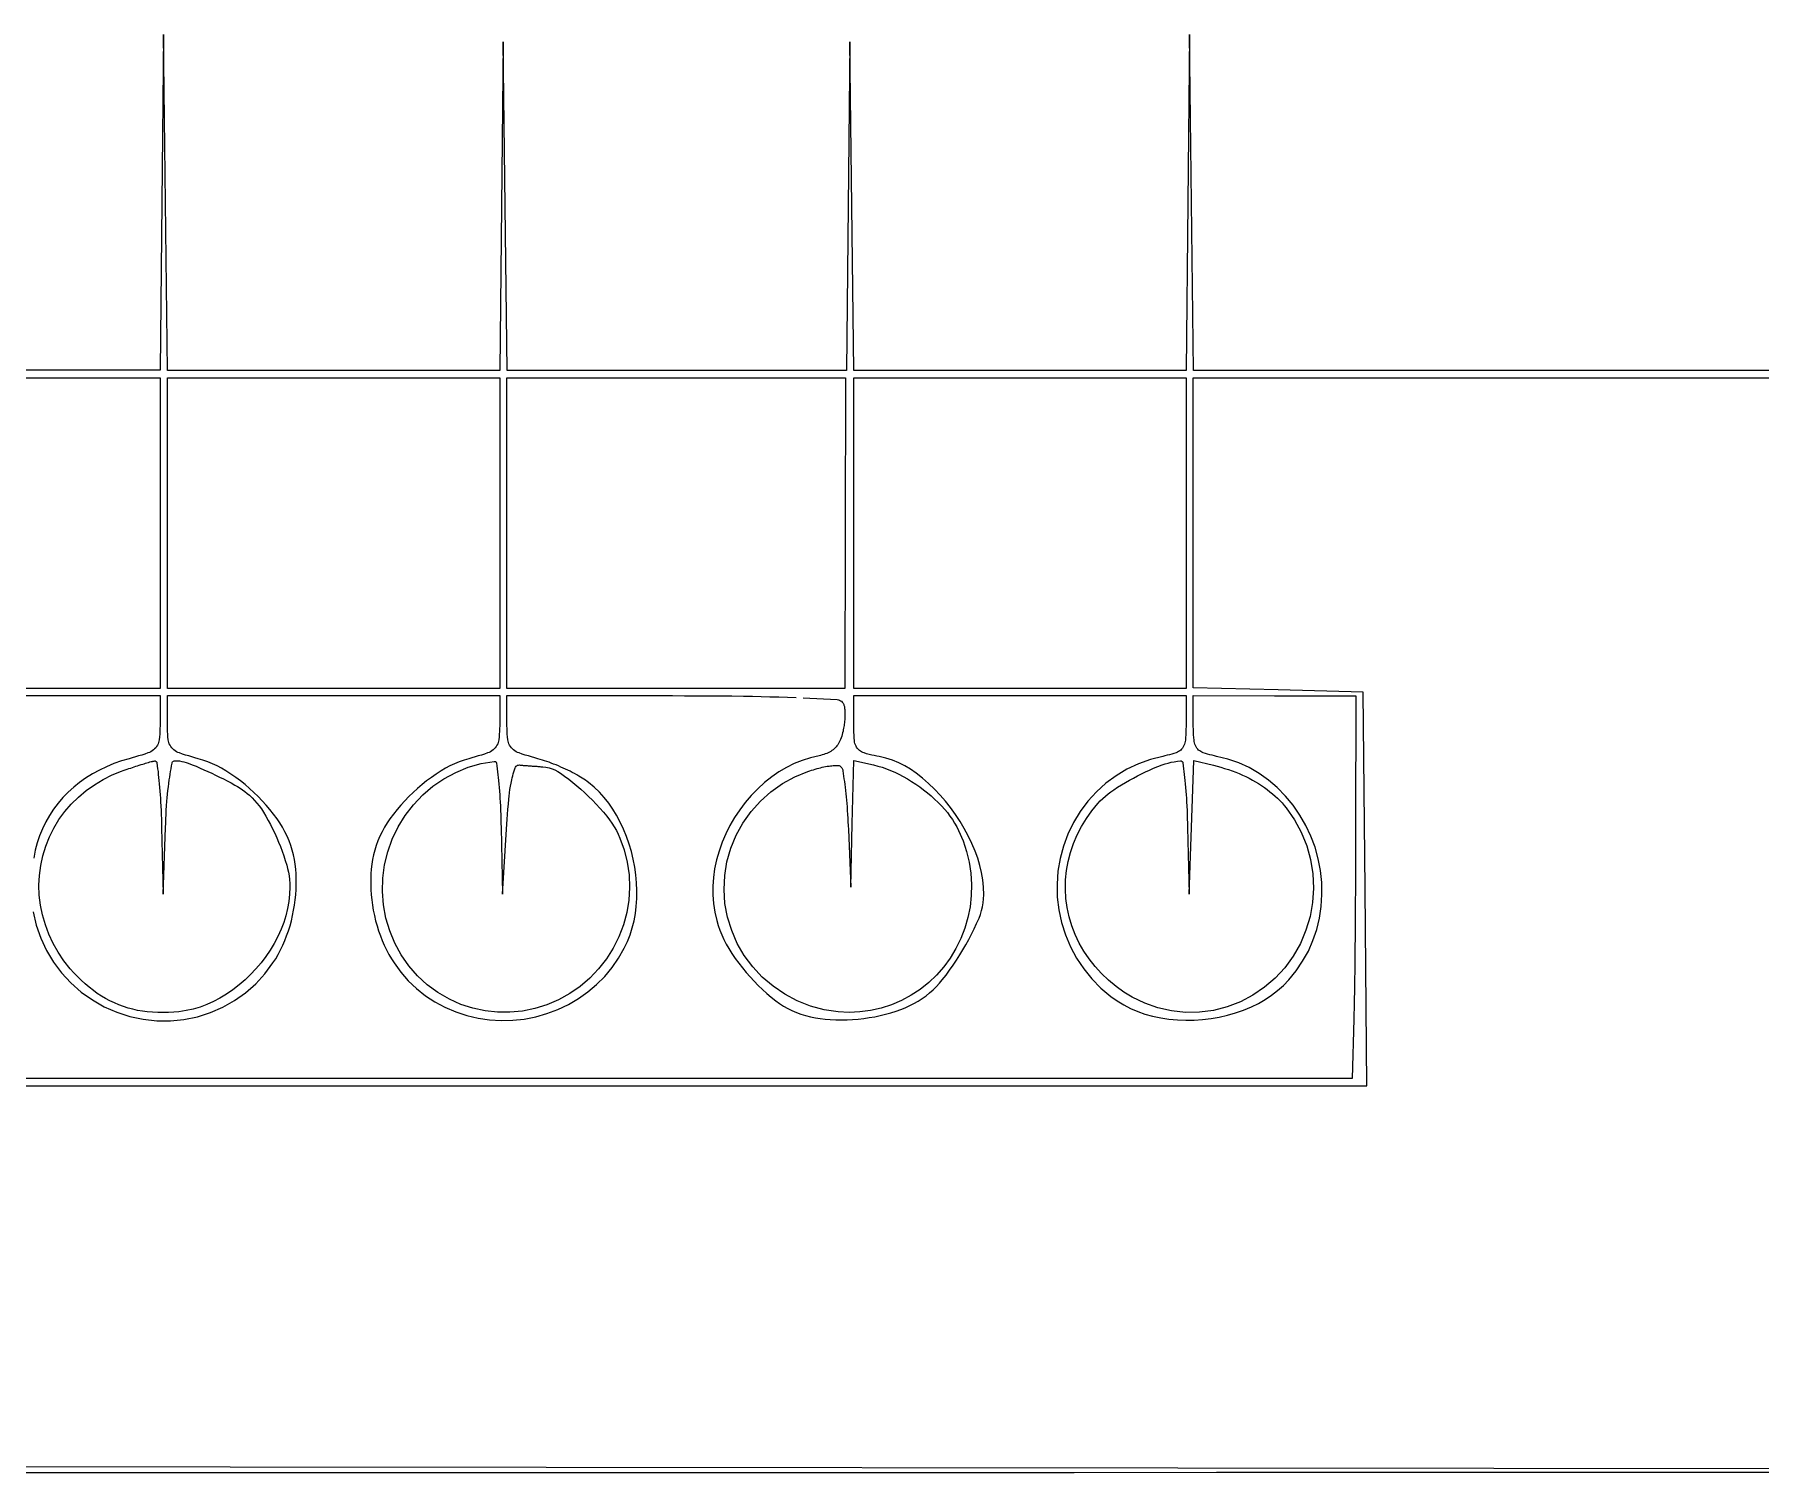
# Model space of a CAD drawing. Header units: millimetres. Extents: x -134 to 134, y -49 to 49.
# Drawn here: x -51.08 to -26.52, y 28.37 to 48.83 of the extents above; entities that cross this region are included whole.
import ezdxf

# ---------------------------------------------------------------- set-up
doc = ezdxf.new("R2010")
doc.units = ezdxf.units.MM
doc.header["$LTSCALE"] = 10
doc.header["$MEASUREMENT"] = 0

# ---------------------------------------------------------------- blocks, each defined once
blk = doc.blocks.new('DT0B-ULTRA_v_1')
at = {"color": 7, "linetype": 'Continuous', "lineweight": -3}
for points in [[(-49.269, 46.441, 0), (-49.292, 44.052, 0), (-54.122, 44.052, 0), (-58.952, 44.052, 0), (-58.981, 46.389, 0), (-59.011, 48.727, 0), (-59.035, 46.388, 0), (-59.058, 44.049, 0), (-61.421, 44.049, 0), (-63.783, 44.049, 0), (-63.813, 46.388, 0), (-63.842, 48.727, 0), (-63.866, 46.388, 0), (-63.89, 44.049, 0), (-66.304, 44.049, 0), (-68.717, 44.049, 0), (-68.747, 46.388, 0), (-68.777, 48.727, 0), (-68.8, 46.388, 0), (-68.824, 44.049, 0), (-87.532, 44.049, 0)], [(-52.479, 28.371, 0), (-49.78, 28.371, 0), (-47.081, 28.372, 0), (-44.382, 28.372, 0), (-41.683, 28.372, 0), (-38.984, 28.373, 0), (-36.285, 28.373, 0), (-36.285, 28.373, 0), (-34.26, 28.374, 0), (-32.236, 28.375, 0), (-30.211, 28.375, 0), (-28.187, 28.377, 0), (-26.163, 28.378, 0)], [(-25.647, 44.049, 0), (-34.588, 44.049, 0), (-34.618, 46.44, 0), (-34.647, 48.83, 0), (-34.671, 46.44, 0), (-34.695, 44.049, 0), (-37.057, 44.049, 0), (-39.42, 44.049, 0), (-39.449, 46.388, 0), (-39.479, 48.727, 0), (-39.503, 46.388, 0), (-39.526, 44.049, 0), (-41.94, 44.049, 0), (-44.354, 44.049, 0), (-44.384, 46.388, 0), (-44.413, 48.727, 0), (-44.437, 46.388, 0), (-44.461, 44.049, 0), (-46.823, 44.049, 0), (-49.186, 44.049, 0), (-49.215, 46.44, 0), (-49.245, 48.83, 0), (-49.269, 46.441, 0)], [(-68.824, 41.737, 0), (-68.824, 39.526, 0), (-70.006, 39.526, 0), (-71.188, 39.526, 0), (-71.188, 36.699, 0), (-71.188, 33.872, 0), (-51.655, 33.872, 0), (-32.121, 33.872, 0), (-32.149, 36.674, 0), (-32.176, 39.475, 0), (-33.384, 39.504, 0), (-34.592, 39.533, 0), (-34.592, 41.74, 0), (-34.592, 43.947, 0), (-30.274, 43.947, 0), (-25.957, 43.947, 0)], [(-25.821, 28.424, 0), (-52.796, 28.45, 0), (-79.772, 28.475, 0), (-79.799, 36.211, 0), (-79.825, 43.947, 0), (-74.325, 43.947, 0), (-68.824, 43.947, 0), (-68.824, 41.737, 0)], [(-49.292, 41.737, 0), (-49.292, 39.526, 0), (-51.657, 39.526, 0), (-54.021, 39.526, 0), (-54.021, 41.737, 0), (-54.021, 43.947, 0), (-51.657, 43.947, 0), (-49.292, 43.947, 0), (-49.292, 41.737, 0)], [(-44.461, 41.737, 0), (-44.461, 39.526, 0), (-46.825, 39.526, 0), (-49.189, 39.526, 0), (-49.189, 41.737, 0), (-49.189, 43.947, 0), (-46.825, 43.947, 0), (-44.461, 43.947, 0), (-44.461, 41.737, 0)], [(-39.546, 41.737, 0), (-39.55, 39.526, 0), (-41.954, 39.526, 0), (-44.358, 39.526, 0), (-44.358, 41.737, 0), (-44.358, 43.947, 0), (-41.95, 43.947, 0), (-39.542, 43.947, 0), (-39.546, 41.737, 0)], [(-34.695, 41.737, 0), (-34.695, 39.526, 0), (-37.059, 39.526, 0), (-39.424, 39.526, 0), (-39.424, 41.737, 0), (-39.424, 43.947, 0), (-37.059, 43.947, 0), (-34.695, 43.947, 0), (-34.695, 41.737, 0)], [(-40.144, 39.392, 0), (-40.047, 39.387, 0), (-39.949, 39.382, 0), (-39.852, 39.377, 0), (-39.755, 39.372, 0), (-39.657, 39.367, 0), (-39.641, 39.364, 0), (-39.625, 39.36, 0), (-39.611, 39.352, 0), (-39.597, 39.343, 0), (-39.586, 39.331, 0), (-39.576, 39.318, 0), (-39.571, 39.309, 0), (-39.566, 39.299, 0), (-39.562, 39.289, 0), (-39.559, 39.279, 0), (-39.557, 39.269, 0), (-39.555, 39.258, 0), (-39.553, 39.242, 0), (-39.552, 39.225, 0), (-39.551, 39.208, 0), (-39.55, 39.191, 0), (-39.549, 39.174, 0), (-39.549, 39.157, 0), (-39.549, 39.138, 0), (-39.55, 39.118, 0), (-39.551, 39.098, 0), (-39.552, 39.078, 0), (-39.554, 39.059, 0), (-39.556, 39.039, 0), (-39.558, 39.019, 0), (-39.561, 38.999, 0), (-39.564, 38.979, 0), (-39.568, 38.959, 0), (-39.572, 38.939, 0), (-39.576, 38.919, 0), (-39.581, 38.895, 0), (-39.588, 38.871, 0), (-39.595, 38.848, 0), (-39.603, 38.824, 0), (-39.612, 38.801, 0), (-39.621, 38.779, 0), (-39.63, 38.76, 0), (-39.64, 38.743, 0), (-39.651, 38.726, 0), (-39.662, 38.709, 0), (-39.675, 38.694, 0), (-39.689, 38.679, 0), (-39.703, 38.665, 0), (-39.718, 38.653, 0), (-39.734, 38.641, 0), (-39.75, 38.63, 0), (-39.767, 38.62, 0), (-39.785, 38.612, 0), (-39.806, 38.602, 0), (-39.828, 38.594, 0), (-39.85, 38.586, 0), (-39.872, 38.58, 0), (-39.895, 38.574, 0), (-39.917, 38.569, 0), (-40.038, 38.54, 0), (-40.155, 38.502, 0), (-40.27, 38.456, 0), (-40.381, 38.401, 0), (-40.488, 38.339, 0), (-40.589, 38.268, 0), (-40.692, 38.186, 0), (-40.789, 38.098, 0), (-40.881, 38.003, 0), (-40.967, 37.904, 0), (-41.046, 37.799, 0), (-41.119, 37.689, 0), (-41.185, 37.576, 0), (-41.243, 37.458, 0), (-41.295, 37.337, 0), (-41.338, 37.213, 0), (-41.374, 37.087, 0), (-41.402, 36.958, 0), (-41.42, 36.836, 0), (-41.429, 36.713, 0), (-41.429, 36.59, 0), (-41.42, 36.466, 0), (-41.401, 36.344, 0), (-41.373, 36.224, 0), (-41.353, 36.155, 0), (-41.329, 36.086, 0), (-41.302, 36.019, 0), (-41.272, 35.954, 0), (-41.238, 35.889, 0), (-41.202, 35.827, 0), (-41.156, 35.755, 0), (-41.109, 35.686, 0), (-41.059, 35.617, 0), (-41.007, 35.55, 0), (-40.954, 35.485, 0), (-40.898, 35.421, 0), (-40.841, 35.36, 0), (-40.783, 35.301, 0), (-40.723, 35.244, 0), (-40.661, 35.188, 0), (-40.598, 35.135, 0), (-40.533, 35.083, 0), (-40.478, 35.043, 0), (-40.421, 35.007, 0), (-40.362, 34.974, 0), (-40.302, 34.944, 0), (-40.239, 34.917, 0), (-40.176, 34.894, 0), (-40.108, 34.873, 0), (-40.039, 34.856, 0), (-39.969, 34.841, 0), (-39.899, 34.829, 0), (-39.829, 34.82, 0), (-39.758, 34.815, 0), (-39.678, 34.811, 0), (-39.598, 34.81, 0), (-39.519, 34.812, 0), (-39.439, 34.816, 0), (-39.36, 34.822, 0), (-39.28, 34.831, 0), (-39.202, 34.843, 0), (-39.124, 34.856, 0), (-39.047, 34.872, 0), (-38.97, 34.891, 0), (-38.894, 34.912, 0), (-38.819, 34.935, 0), (-38.754, 34.958, 0), (-38.69, 34.984, 0), (-38.627, 35.013, 0), (-38.566, 35.044, 0), (-38.506, 35.079, 0), (-38.448, 35.116, 0), (-38.395, 35.154, 0), (-38.344, 35.195, 0), (-38.295, 35.238, 0), (-38.249, 35.283, 0), (-38.205, 35.331, 0), (-38.163, 35.381, 0), (-38.11, 35.449, 0), (-38.059, 35.519, 0), (-38.009, 35.589, 0), (-37.961, 35.661, 0), (-37.914, 35.734, 0), (-37.87, 35.807, 0), (-37.827, 35.88, 0), (-37.787, 35.954, 0), (-37.748, 36.029, 0), (-37.711, 36.104, 0), (-37.675, 36.181, 0), (-37.641, 36.258, 0), (-37.621, 36.311, 0), (-37.604, 36.365, 0), (-37.591, 36.421, 0), (-37.581, 36.477, 0), (-37.575, 36.534, 0), (-37.574, 36.591, 0), (-37.577, 36.697, 0), (-37.588, 36.802, 0), (-37.605, 36.906, 0), (-37.628, 37.009, 0), (-37.658, 37.11, 0), (-37.695, 37.21, 0), (-37.742, 37.319, 0), (-37.793, 37.427, 0), (-37.85, 37.532, 0), (-37.911, 37.635, 0), (-37.977, 37.734, 0), (-38.047, 37.831, 0), (-38.119, 37.922, 0), (-38.195, 38.009, 0), (-38.274, 38.093, 0), (-38.358, 38.174, 0), (-38.445, 38.25, 0), (-38.536, 38.322, 0), (-38.615, 38.378, 0), (-38.698, 38.427, 0), (-38.784, 38.47, 0), (-38.874, 38.506, 0), (-38.966, 38.534, 0), (-39.06, 38.556, 0), (-39.096, 38.563, 0), (-39.132, 38.571, 0), (-39.168, 38.579, 0), (-39.204, 38.588, 0), (-39.24, 38.598, 0), (-39.276, 38.608, 0), (-39.294, 38.615, 0), (-39.311, 38.623, 0), (-39.328, 38.633, 0), (-39.343, 38.645, 0), (-39.357, 38.658, 0), (-39.37, 38.673, 0), (-39.382, 38.689, 0), (-39.391, 38.706, 0), (-39.4, 38.725, 0), (-39.406, 38.744, 0), (-39.411, 38.763, 0), (-39.413, 38.783, 0), (-39.416, 38.823, 0), (-39.419, 38.863, 0), (-39.421, 38.903, 0), (-39.422, 38.943, 0), (-39.423, 38.984, 0), (-39.424, 39.024, 0), (-39.424, 39.424, 0), (-37.059, 39.424, 0), (-34.695, 39.424, 0), (-34.695, 39.025, 0), (-34.695, 38.986, 0), (-34.696, 38.947, 0), (-34.697, 38.908, 0), (-34.699, 38.868, 0), (-34.702, 38.829, 0), (-34.705, 38.79, 0), (-34.708, 38.77, 0), (-34.712, 38.751, 0), (-34.718, 38.731, 0), (-34.726, 38.713, 0), (-34.735, 38.695, 0), (-34.746, 38.678, 0), (-34.758, 38.663, 0), (-34.771, 38.65, 0), (-34.786, 38.638, 0), (-34.801, 38.628, 0), (-34.818, 38.619, 0), (-34.836, 38.612, 0), (-34.867, 38.602, 0), (-34.899, 38.592, 0), (-34.931, 38.583, 0), (-34.963, 38.575, 0), (-34.995, 38.567, 0), (-35.027, 38.56, 0), (-35.203, 38.516, 0), (-35.373, 38.455, 0), (-35.536, 38.378, 0), (-35.691, 38.285, 0), (-35.837, 38.177, 0), (-35.971, 38.056, 0), (-36.094, 37.921, 0), (-36.203, 37.775, 0), (-36.298, 37.619, 0), (-36.377, 37.455, 0), (-36.441, 37.284, 0), (-36.488, 37.108, 0), (-36.518, 36.926, 0), (-36.531, 36.742, 0), (-36.527, 36.558, 0), (-36.506, 36.375, 0), (-36.467, 36.195, 0), (-36.412, 36.02, 0), (-36.34, 35.85, 0), (-36.253, 35.688, 0), (-36.151, 35.535, 0), (-36.035, 35.393, 0), (-35.906, 35.262, 0), (-35.765, 35.143, 0), (-35.675, 35.08, 0), (-35.582, 35.023, 0), (-35.484, 34.973, 0), (-35.383, 34.929, 0), (-35.28, 34.893, 0), (-35.174, 34.864, 0), (-35.056, 34.84, 0), (-34.938, 34.822, 0), (-34.818, 34.811, 0), (-34.699, 34.806, 0), (-34.579, 34.808, 0), (-34.459, 34.816, 0), (-34.34, 34.83, 0), (-34.222, 34.851, 0), (-34.105, 34.878, 0), (-33.99, 34.912, 0), (-33.876, 34.951, 0), (-33.765, 34.997, 0), (-33.666, 35.045, 0), (-33.571, 35.1, 0), (-33.479, 35.161, 0), (-33.392, 35.229, 0), (-33.31, 35.302, 0), (-33.234, 35.381, 0), (-33.129, 35.509, 0), (-33.036, 35.645, 0), (-32.955, 35.79, 0), (-32.889, 35.941, 0), (-32.836, 36.097, 0), (-32.797, 36.258, 0), (-32.773, 36.426, 0), (-32.762, 36.596, 0), (-32.765, 36.766, 0), (-32.783, 36.935, 0), (-32.814, 37.102, 0), (-32.86, 37.266, 0), (-32.918, 37.425, 0), (-32.99, 37.578, 0), (-33.075, 37.725, 0), (-33.171, 37.864, 0), (-33.279, 37.995, 0), (-33.397, 38.116, 0), (-33.522, 38.222, 0), (-33.655, 38.317, 0), (-33.797, 38.399, 0), (-33.946, 38.467, 0), (-34.101, 38.521, 0), (-34.26, 38.56, 0), (-34.292, 38.567, 0), (-34.324, 38.575, 0), (-34.356, 38.583, 0), (-34.388, 38.592, 0), (-34.42, 38.602, 0), (-34.451, 38.612, 0), (-34.469, 38.619, 0), (-34.485, 38.628, 0), (-34.501, 38.638, 0), (-34.516, 38.65, 0), (-34.529, 38.663, 0), (-34.541, 38.678, 0), (-34.551, 38.695, 0), (-34.561, 38.713, 0), (-34.569, 38.731, 0), (-34.575, 38.751, 0), (-34.579, 38.77, 0), (-34.582, 38.79, 0), (-34.585, 38.829, 0), (-34.587, 38.868, 0), (-34.589, 38.908, 0), (-34.591, 38.947, 0), (-34.592, 38.986, 0), (-34.592, 39.025, 0), (-34.592, 39.424, 0), (-33.435, 39.423, 0), (-32.279, 39.423, 0), (-32.282, 37.547, 0), (-32.283, 37.417, 0), (-32.283, 37.287, 0), (-32.283, 37.157, 0), (-32.284, 37.027, 0), (-32.285, 36.897, 0), (-32.285, 36.767, 0), (-32.286, 36.635, 0), (-32.287, 36.502, 0), (-32.288, 36.37, 0), (-32.289, 36.238, 0), (-32.29, 36.106, 0), (-32.291, 35.973, 0), (-32.293, 35.856, 0), (-32.294, 35.739, 0), (-32.295, 35.623, 0), (-32.296, 35.506, 0), (-32.298, 35.389, 0), (-32.299, 35.272, 0), (-32.3, 35.197, 0), (-32.302, 35.122, 0), (-32.303, 35.047, 0), (-32.304, 34.973, 0), (-32.306, 34.898, 0), (-32.308, 34.823, 0), (-32.33, 33.975, 0), (-51.708, 33.975, 0)], [(-51.657, 39.424, 0), (-49.292, 39.424, 0), (-49.292, 39.034, 0), (-49.293, 38.994, 0), (-49.294, 38.954, 0), (-49.295, 38.915, 0), (-49.298, 38.875, 0), (-49.301, 38.836, 0), (-49.305, 38.797, 0), (-49.308, 38.776, 0), (-49.314, 38.755, 0), (-49.321, 38.736, 0), (-49.331, 38.717, 0), (-49.342, 38.699, 0), (-49.355, 38.682, 0), (-49.37, 38.666, 0), (-49.387, 38.651, 0), (-49.405, 38.638, 0), (-49.424, 38.626, 0), (-49.444, 38.616, 0), (-49.465, 38.608, 0), (-49.509, 38.593, 0), (-49.554, 38.578, 0), (-49.598, 38.565, 0), (-49.643, 38.551, 0), (-49.688, 38.538, 0), (-49.733, 38.526, 0), (-49.842, 38.494, 0), (-49.949, 38.456, 0), (-50.053, 38.412, 0), (-50.156, 38.364, 0), (-50.255, 38.309, 0), (-50.352, 38.25, 0), (-50.439, 38.189, 0), (-50.522, 38.123, 0), (-50.601, 38.052, 0), (-50.675, 37.975, 0), (-50.744, 37.894, 0), (-50.807, 37.809, 0), (-50.866, 37.72, 0), (-50.918, 37.626, 0), (-50.965, 37.53, 0), (-51.006, 37.431, 0), (-51.04, 37.329, 0), (-51.068, 37.226, 0), (-51.091, 37.113, 0)], [(-51.098, 36.346, 0), (-51.054, 36.157, 0), (-50.991, 35.974, 0), (-50.909, 35.799, 0), (-50.81, 35.633, 0), (-50.693, 35.478, 0), (-50.561, 35.336, 0), (-50.415, 35.207, 0), (-50.256, 35.094, 0), (-50.087, 34.998, 0), (-49.908, 34.92, 0), (-49.723, 34.86, 0), (-49.533, 34.82, 0), (-49.34, 34.799, 0), (-49.146, 34.798, 0), (-48.953, 34.817, 0), (-48.762, 34.856, 0), (-48.577, 34.914, 0), (-48.4, 34.99, 0), (-48.233, 35.085, 0), (-48.076, 35.196, 0), (-47.931, 35.323, 0), (-47.801, 35.465, 0), (-47.687, 35.62, 0), (-47.648, 35.681, 0), (-47.612, 35.743, 0), (-47.578, 35.807, 0), (-47.547, 35.872, 0), (-47.518, 35.938, 0), (-47.492, 36.005, 0), (-47.467, 36.077, 0), (-47.444, 36.149, 0), (-47.424, 36.222, 0), (-47.407, 36.296, 0), (-47.392, 36.37, 0), (-47.379, 36.445, 0), (-47.369, 36.518, 0), (-47.362, 36.592, 0), (-47.357, 36.666, 0), (-47.355, 36.741, 0), (-47.355, 36.815, 0), (-47.358, 36.889, 0), (-47.363, 36.957, 0), (-47.371, 37.025, 0), (-47.382, 37.092, 0), (-47.396, 37.159, 0), (-47.413, 37.225, 0), (-47.433, 37.29, 0), (-47.457, 37.358, 0), (-47.485, 37.423, 0), (-47.516, 37.488, 0), (-47.55, 37.551, 0), (-47.587, 37.612, 0), (-47.627, 37.67, 0), (-47.678, 37.738, 0), (-47.73, 37.803, 0), (-47.784, 37.867, 0), (-47.84, 37.929, 0), (-47.898, 37.989, 0), (-47.958, 38.047, 0), (-48.021, 38.103, 0), (-48.084, 38.158, 0), (-48.15, 38.21, 0), (-48.217, 38.26, 0), (-48.286, 38.308, 0), (-48.356, 38.354, 0), (-48.418, 38.391, 0), (-48.482, 38.425, 0), (-48.547, 38.455, 0), (-48.614, 38.482, 0), (-48.682, 38.506, 0), (-48.751, 38.526, 0), (-48.796, 38.539, 0), (-48.84, 38.552, 0), (-48.885, 38.565, 0), (-48.929, 38.579, 0), (-48.973, 38.593, 0), (-49.017, 38.608, 0), (-49.038, 38.616, 0), (-49.058, 38.626, 0), (-49.077, 38.638, 0), (-49.095, 38.651, 0), (-49.112, 38.666, 0), (-49.127, 38.683, 0), (-49.14, 38.699, 0), (-49.151, 38.717, 0), (-49.161, 38.736, 0), (-49.168, 38.756, 0), (-49.173, 38.776, 0), (-49.177, 38.797, 0), (-49.181, 38.836, 0), (-49.184, 38.876, 0), (-49.186, 38.915, 0), (-49.188, 38.955, 0), (-49.189, 38.994, 0), (-49.189, 39.034, 0), (-49.189, 39.424, 0), (-46.825, 39.424, 0), (-44.461, 39.424, 0), (-44.461, 39.034, 0), (-44.461, 38.994, 0), (-44.462, 38.955, 0), (-44.464, 38.915, 0), (-44.466, 38.876, 0), (-44.47, 38.836, 0), (-44.473, 38.797, 0), (-44.477, 38.776, 0), (-44.482, 38.756, 0), (-44.489, 38.736, 0), (-44.499, 38.717, 0), (-44.51, 38.699, 0), (-44.523, 38.683, 0), (-44.538, 38.666, 0), (-44.555, 38.651, 0), (-44.573, 38.638, 0), (-44.592, 38.626, 0), (-44.612, 38.616, 0), (-44.633, 38.608, 0), (-44.677, 38.593, 0), (-44.721, 38.579, 0), (-44.765, 38.565, 0), (-44.81, 38.552, 0), (-44.855, 38.539, 0), (-44.899, 38.526, 0), (-44.968, 38.506, 0), (-45.036, 38.482, 0), (-45.103, 38.455, 0), (-45.168, 38.425, 0), (-45.232, 38.391, 0), (-45.294, 38.354, 0), (-45.364, 38.308, 0), (-45.433, 38.26, 0), (-45.5, 38.21, 0), (-45.566, 38.158, 0), (-45.63, 38.103, 0), (-45.692, 38.047, 0), (-45.752, 37.989, 0), (-45.81, 37.929, 0), (-45.866, 37.867, 0), (-45.92, 37.803, 0), (-45.973, 37.738, 0), (-46.023, 37.67, 0), (-46.063, 37.612, 0), (-46.1, 37.551, 0), (-46.134, 37.488, 0), (-46.165, 37.423, 0), (-46.193, 37.358, 0), (-46.217, 37.29, 0), (-46.237, 37.225, 0), (-46.254, 37.159, 0), (-46.268, 37.092, 0), (-46.279, 37.025, 0), (-46.287, 36.957, 0), (-46.293, 36.889, 0), (-46.295, 36.815, 0), (-46.296, 36.741, 0), (-46.293, 36.666, 0), (-46.288, 36.592, 0), (-46.281, 36.518, 0), (-46.271, 36.445, 0), (-46.259, 36.37, 0), (-46.243, 36.296, 0), (-46.226, 36.222, 0), (-46.206, 36.149, 0), (-46.183, 36.077, 0), (-46.158, 36.005, 0), (-46.132, 35.938, 0), (-46.104, 35.872, 0), (-46.072, 35.807, 0), (-46.038, 35.743, 0), (-46.002, 35.681, 0), (-45.964, 35.62, 0), (-45.868, 35.489, 0), (-45.761, 35.368, 0), (-45.644, 35.256, 0), (-45.517, 35.155, 0), (-45.382, 35.067, 0), (-45.239, 34.99, 0), (-45.087, 34.926, 0), (-44.93, 34.874, 0), (-44.769, 34.836, 0), (-44.606, 34.812, 0), (-44.441, 34.801, 0), (-44.276, 34.805, 0), (-44.111, 34.823, 0), (-43.948, 34.854, 0), (-43.788, 34.9, 0), (-43.633, 34.958, 0), (-43.483, 35.03, 0), (-43.339, 35.113, 0), (-43.205, 35.208, 0), (-43.081, 35.313, 0), (-42.966, 35.43, 0), (-42.861, 35.556, 0), (-42.768, 35.69, 0), (-42.688, 35.833, 0), (-42.644, 35.926, 0), (-42.606, 36.022, 0), (-42.574, 36.121, 0), (-42.549, 36.221, 0), (-42.53, 36.322, 0), (-42.518, 36.425, 0), (-42.511, 36.537, 0), (-42.51, 36.649, 0), (-42.514, 36.762, 0), (-42.524, 36.874, 0), (-42.539, 36.985, 0), (-42.56, 37.096, 0), (-42.587, 37.205, 0), (-42.618, 37.312, 0), (-42.656, 37.418, 0), (-42.698, 37.522, 0), (-42.745, 37.624, 0), (-42.798, 37.723, 0), (-42.851, 37.81, 0), (-42.909, 37.894, 0), (-42.973, 37.974, 0), (-43.042, 38.05, 0), (-43.116, 38.121, 0), (-43.195, 38.186, 0), (-43.217, 38.203, 0), (-43.239, 38.22, 0), (-43.262, 38.236, 0), (-43.286, 38.251, 0), (-43.31, 38.266, 0), (-43.334, 38.28, 0), (-43.365, 38.297, 0), (-43.396, 38.314, 0), (-43.428, 38.33, 0), (-43.459, 38.347, 0), (-43.491, 38.362, 0), (-43.523, 38.378, 0), (-43.557, 38.393, 0), (-43.59, 38.408, 0), (-43.625, 38.423, 0), (-43.659, 38.437, 0), (-43.693, 38.451, 0), (-43.728, 38.465, 0), (-43.759, 38.476, 0), (-43.79, 38.487, 0), (-43.822, 38.498, 0), (-43.853, 38.508, 0), (-43.885, 38.517, 0), (-43.917, 38.526, 0), (-43.962, 38.538, 0), (-44.007, 38.551, 0), (-44.052, 38.565, 0), (-44.097, 38.578, 0), (-44.141, 38.593, 0), (-44.185, 38.608, 0), (-44.206, 38.616, 0), (-44.226, 38.626, 0), (-44.245, 38.638, 0), (-44.263, 38.651, 0), (-44.28, 38.666, 0), (-44.295, 38.682, 0), (-44.308, 38.699, 0), (-44.32, 38.717, 0), (-44.329, 38.736, 0), (-44.336, 38.755, 0), (-44.342, 38.776, 0), (-44.345, 38.797, 0), (-44.349, 38.836, 0), (-44.352, 38.875, 0), (-44.355, 38.915, 0), (-44.356, 38.954, 0), (-44.358, 38.994, 0), (-44.358, 39.034, 0), (-44.358, 39.424, 0), (-42, 39.424, 0), (-41.831, 39.423, 0), (-41.663, 39.423, 0), (-41.495, 39.422, 0), (-41.327, 39.421, 0), (-41.159, 39.419, 0), (-40.991, 39.417, 0), (-40.866, 39.415, 0), (-40.741, 39.413, 0), (-40.616, 39.409, 0), (-40.491, 39.406, 0), (-40.366, 39.401, 0), (-40.241, 39.396, 0)], [(-49.271, 37.547, 0), (-49.25, 36.597, 0), (-49.216, 37.547, 0), (-49.213, 37.61, 0), (-49.21, 37.672, 0), (-49.207, 37.734, 0), (-49.204, 37.796, 0), (-49.2, 37.858, 0), (-49.195, 37.92, 0), (-49.191, 37.971, 0), (-49.186, 38.022, 0), (-49.181, 38.073, 0), (-49.175, 38.124, 0), (-49.169, 38.174, 0), (-49.162, 38.225, 0), (-49.156, 38.265, 0), (-49.15, 38.305, 0), (-49.144, 38.344, 0), (-49.137, 38.384, 0), (-49.13, 38.423, 0), (-49.122, 38.463, 0), (-49.12, 38.472, 0), (-49.115, 38.48, 0), (-49.109, 38.486, 0), (-49.102, 38.492, 0), (-49.094, 38.496, 0), (-49.085, 38.498, 0), (-49.079, 38.498, 0), (-49.048, 38.497, 0), (-49.016, 38.494, 0), (-48.985, 38.489, 0), (-48.954, 38.483, 0), (-48.923, 38.474, 0), (-48.893, 38.463, 0), (-48.837, 38.441, 0), (-48.78, 38.418, 0), (-48.724, 38.394, 0), (-48.669, 38.37, 0), (-48.613, 38.345, 0), (-48.558, 38.32, 0), (-48.502, 38.293, 0), (-48.446, 38.266, 0), (-48.391, 38.238, 0), (-48.336, 38.21, 0), (-48.281, 38.181, 0), (-48.227, 38.151, 0), (-48.19, 38.13, 0), (-48.155, 38.108, 0), (-48.12, 38.084, 0), (-48.087, 38.059, 0), (-48.054, 38.033, 0), (-48.022, 38.006, 0), (-47.984, 37.971, 0), (-47.948, 37.933, 0), (-47.914, 37.894, 0), (-47.881, 37.854, 0), (-47.851, 37.811, 0), (-47.823, 37.768, 0), (-47.788, 37.709, 0), (-47.754, 37.649, 0), (-47.722, 37.588, 0), (-47.691, 37.527, 0), (-47.661, 37.465, 0), (-47.633, 37.403, 0), (-47.606, 37.339, 0), (-47.58, 37.275, 0), (-47.556, 37.211, 0), (-47.533, 37.146, 0), (-47.511, 37.08, 0), (-47.491, 37.014, 0), (-47.478, 36.963, 0), (-47.466, 36.911, 0), (-47.458, 36.858, 0), (-47.451, 36.806, 0), (-47.448, 36.753, 0), (-47.446, 36.699, 0), (-47.45, 36.597, 0), (-47.46, 36.494, 0), (-47.478, 36.393, 0), (-47.502, 36.293, 0), (-47.533, 36.195, 0), (-47.57, 36.099, 0), (-47.617, 35.998, 0), (-47.669, 35.899, 0), (-47.726, 35.804, 0), (-47.789, 35.711, 0), (-47.856, 35.622, 0), (-47.928, 35.537, 0), (-48.004, 35.456, 0), (-48.084, 35.379, 0), (-48.169, 35.307, 0), (-48.257, 35.239, 0), (-48.348, 35.176, 0), (-48.443, 35.118, 0), (-48.534, 35.07, 0), (-48.627, 35.028, 0), (-48.724, 34.992, 0), (-48.822, 34.964, 0), (-48.922, 34.942, 0), (-49.024, 34.927, 0), (-49.099, 34.92, 0), (-49.174, 34.916, 0), (-49.249, 34.914, 0), (-49.324, 34.915, 0), (-49.4, 34.919, 0), (-49.475, 34.925, 0), (-49.544, 34.934, 0), (-49.612, 34.946, 0), (-49.68, 34.961, 0), (-49.747, 34.979, 0), (-49.814, 35, 0), (-49.879, 35.024, 0), (-49.943, 35.051, 0), (-50.006, 35.081, 0), (-50.068, 35.114, 0), (-50.128, 35.149, 0), (-50.186, 35.187, 0), (-50.242, 35.228, 0), (-50.302, 35.275, 0), (-50.359, 35.324, 0), (-50.415, 35.374, 0), (-50.469, 35.427, 0), (-50.521, 35.482, 0), (-50.571, 35.538, 0), (-50.661, 35.652, 0), (-50.742, 35.772, 0), (-50.813, 35.898, 0), (-50.874, 36.029, 0), (-50.925, 36.165, 0), (-50.965, 36.304, 0), (-50.994, 36.443, 0), (-51.011, 36.584, 0), (-51.016, 36.726, 0), (-51.009, 36.867, 0), (-50.991, 37.008, 0), (-50.961, 37.146, 0), (-50.919, 37.281, 0), (-50.867, 37.413, 0), (-50.804, 37.539, 0), (-50.731, 37.66, 0), (-50.648, 37.774, 0), (-50.556, 37.881, 0), (-50.454, 37.981, 0), (-50.344, 38.074, 0), (-50.227, 38.157, 0), (-50.104, 38.231, 0), (-49.975, 38.295, 0), (-49.842, 38.348, 0), (-49.816, 38.358, 0), (-49.789, 38.367, 0), (-49.763, 38.376, 0), (-49.737, 38.385, 0), (-49.711, 38.394, 0), (-49.685, 38.403, 0), (-49.661, 38.411, 0), (-49.637, 38.419, 0), (-49.612, 38.426, 0), (-49.588, 38.434, 0), (-49.564, 38.442, 0), (-49.54, 38.449, 0), (-49.52, 38.455, 0), (-49.499, 38.462, 0), (-49.479, 38.468, 0), (-49.459, 38.474, 0), (-49.438, 38.48, 0), (-49.418, 38.485, 0), (-49.41, 38.488, 0), (-49.402, 38.489, 0), (-49.394, 38.491, 0), (-49.386, 38.492, 0), (-49.378, 38.493, 0), (-49.369, 38.494, 0), (-49.363, 38.494, 0), (-49.357, 38.492, 0), (-49.351, 38.489, 0), (-49.347, 38.485, 0), (-49.343, 38.48, 0), (-49.34, 38.475, 0), (-49.338, 38.469, 0), (-49.338, 38.468, 0), (-49.333, 38.426, 0), (-49.327, 38.384, 0), (-49.322, 38.343, 0), (-49.318, 38.301, 0), (-49.313, 38.259, 0), (-49.309, 38.218, 0), (-49.304, 38.167, 0), (-49.299, 38.116, 0), (-49.295, 38.065, 0), (-49.291, 38.014, 0), (-49.288, 37.963, 0), (-49.285, 37.912, 0), (-49.282, 37.851, 0), (-49.279, 37.79, 0), (-49.276, 37.73, 0), (-49.274, 37.669, 0), (-49.272, 37.608, 0), (-49.271, 37.547, 0)], [(-44.441, 37.547, 0), (-44.422, 36.597, 0), (-44.364, 37.522, 0), (-44.36, 37.593, 0), (-44.355, 37.664, 0), (-44.349, 37.735, 0), (-44.343, 37.807, 0), (-44.337, 37.878, 0), (-44.331, 37.949, 0), (-44.326, 37.995, 0), (-44.32, 38.041, 0), (-44.314, 38.088, 0), (-44.307, 38.134, 0), (-44.299, 38.18, 0), (-44.29, 38.225, 0), (-44.283, 38.254, 0), (-44.276, 38.283, 0), (-44.269, 38.312, 0), (-44.26, 38.34, 0), (-44.251, 38.369, 0), (-44.241, 38.397, 0), (-44.235, 38.408, 0), (-44.227, 38.418, 0), (-44.217, 38.427, 0), (-44.206, 38.433, 0), (-44.193, 38.436, 0), (-44.18, 38.437, 0), (-44.178, 38.437, 0), (-44.167, 38.436, 0), (-44.157, 38.435, 0), (-44.146, 38.434, 0), (-44.136, 38.433, 0), (-44.125, 38.432, 0), (-44.115, 38.432, 0), (-44.1, 38.431, 0), (-44.086, 38.429, 0), (-44.071, 38.428, 0), (-44.057, 38.427, 0), (-44.042, 38.426, 0), (-44.028, 38.425, 0), (-44.012, 38.424, 0), (-43.997, 38.422, 0), (-43.981, 38.421, 0), (-43.965, 38.42, 0), (-43.95, 38.419, 0), (-43.934, 38.418, 0), (-43.92, 38.416, 0), (-43.905, 38.415, 0), (-43.891, 38.414, 0), (-43.876, 38.413, 0), (-43.862, 38.412, 0), (-43.847, 38.411, 0), (-43.803, 38.406, 0), (-43.759, 38.396, 0), (-43.716, 38.383, 0), (-43.674, 38.366, 0), (-43.634, 38.345, 0), (-43.596, 38.321, 0), (-43.537, 38.278, 0), (-43.478, 38.234, 0), (-43.42, 38.188, 0), (-43.363, 38.141, 0), (-43.307, 38.093, 0), (-43.253, 38.044, 0), (-43.196, 37.991, 0), (-43.142, 37.937, 0), (-43.088, 37.881, 0), (-43.035, 37.824, 0), (-42.984, 37.766, 0), (-42.935, 37.707, 0), (-42.898, 37.659, 0), (-42.863, 37.61, 0), (-42.831, 37.559, 0), (-42.801, 37.507, 0), (-42.774, 37.453, 0), (-42.749, 37.398, 0), (-42.688, 37.229, 0), (-42.645, 37.054, 0), (-42.62, 36.875, 0), (-42.612, 36.696, 0), (-42.624, 36.516, 0), (-42.653, 36.338, 0), (-42.7, 36.163, 0), (-42.765, 35.994, 0), (-42.846, 35.831, 0), (-42.943, 35.678, 0), (-43.055, 35.535, 0), (-43.18, 35.404, 0), (-43.317, 35.287, 0), (-43.465, 35.185, 0), (-43.623, 35.098, 0), (-43.788, 35.027, 0), (-43.96, 34.973, 0), (-44.137, 34.936, 0), (-44.314, 34.919, 0), (-44.492, 34.919, 0), (-44.669, 34.938, 0), (-44.844, 34.976, 0), (-45.013, 35.031, 0), (-45.176, 35.104, 0), (-45.339, 35.198, 0), (-45.491, 35.31, 0), (-45.63, 35.438, 0), (-45.754, 35.58, 0), (-45.862, 35.735, 0), (-45.953, 35.9, 0), (-46.026, 36.076, 0), (-46.08, 36.259, 0), (-46.115, 36.447, 0), (-46.13, 36.637, 0), (-46.125, 36.827, 0), (-46.099, 37.016, 0), (-46.054, 37.203, 0), (-45.989, 37.383, 0), (-45.906, 37.556, 0), (-45.806, 37.72, 0), (-45.689, 37.872, 0), (-45.556, 38.011, 0), (-45.411, 38.134, 0), (-45.254, 38.242, 0), (-45.086, 38.332, 0), (-44.909, 38.404, 0), (-44.726, 38.456, 0), (-44.538, 38.489, 0), (-44.532, 38.489, 0), (-44.526, 38.488, 0), (-44.521, 38.486, 0), (-44.516, 38.482, 0), (-44.512, 38.478, 0), (-44.509, 38.473, 0), (-44.507, 38.467, 0), (-44.506, 38.465, 0), (-44.501, 38.423, 0), (-44.496, 38.382, 0), (-44.491, 38.341, 0), (-44.486, 38.299, 0), (-44.482, 38.258, 0), (-44.478, 38.216, 0), (-44.473, 38.166, 0), (-44.468, 38.115, 0), (-44.464, 38.064, 0), (-44.46, 38.013, 0), (-44.457, 37.962, 0), (-44.454, 37.911, 0), (-44.451, 37.851, 0), (-44.449, 37.79, 0), (-44.446, 37.729, 0), (-44.444, 37.669, 0), (-44.443, 37.608, 0), (-44.441, 37.547, 0)], [(-39.5, 37.521, 0), (-39.465, 36.699, 0), (-39.444, 37.601, 0), (-39.424, 38.502, 0), (-39.141, 38.437, 0), (-39.079, 38.422, 0), (-39.018, 38.404, 0), (-38.957, 38.383, 0), (-38.898, 38.36, 0), (-38.839, 38.335, 0), (-38.782, 38.307, 0), (-38.72, 38.275, 0), (-38.66, 38.24, 0), (-38.6, 38.204, 0), (-38.542, 38.166, 0), (-38.485, 38.126, 0), (-38.429, 38.084, 0), (-38.375, 38.042, 0), (-38.323, 37.998, 0), (-38.272, 37.952, 0), (-38.223, 37.904, 0), (-38.175, 37.855, 0), (-38.129, 37.805, 0), (-38.09, 37.759, 0), (-38.054, 37.711, 0), (-38.02, 37.662, 0), (-37.988, 37.611, 0), (-37.958, 37.559, 0), (-37.931, 37.505, 0), (-37.868, 37.359, 0), (-37.819, 37.208, 0), (-37.782, 37.053, 0), (-37.758, 36.896, 0), (-37.748, 36.737, 0), (-37.752, 36.578, 0), (-37.769, 36.421, 0), (-37.799, 36.267, 0), (-37.843, 36.115, 0), (-37.9, 35.968, 0), (-37.969, 35.826, 0), (-38.051, 35.691, 0), (-38.142, 35.566, 0), (-38.245, 35.449, 0), (-38.357, 35.342, 0), (-38.478, 35.245, 0), (-38.608, 35.16, 0), (-38.745, 35.086, 0), (-38.886, 35.025, 0), (-39.033, 34.978, 0), (-39.183, 34.944, 0), (-39.336, 34.924, 0), (-39.49, 34.917, 0), (-39.644, 34.925, 0), (-39.843, 34.955, 0), (-40.038, 35.008, 0), (-40.226, 35.081, 0), (-40.404, 35.175, 0), (-40.571, 35.288, 0), (-40.725, 35.419, 0), (-40.861, 35.564, 0), (-40.98, 35.725, 0), (-41.08, 35.898, 0), (-41.16, 36.081, 0), (-41.219, 36.272, 0), (-41.255, 36.468, 0), (-41.268, 36.666, 0), (-41.259, 36.865, 0), (-41.227, 37.061, 0), (-41.173, 37.253, 0), (-41.097, 37.437, 0), (-41.001, 37.611, 0), (-40.884, 37.774, 0), (-40.75, 37.923, 0), (-40.601, 38.056, 0), (-40.437, 38.172, 0), (-40.261, 38.269, 0), (-40.076, 38.345, 0), (-40.05, 38.354, 0), (-40.024, 38.362, 0), (-39.998, 38.37, 0), (-39.972, 38.378, 0), (-39.945, 38.385, 0), (-39.919, 38.393, 0), (-39.895, 38.398, 0), (-39.872, 38.404, 0), (-39.848, 38.409, 0), (-39.824, 38.414, 0), (-39.8, 38.418, 0), (-39.775, 38.422, 0), (-39.756, 38.424, 0), (-39.737, 38.427, 0), (-39.717, 38.428, 0), (-39.698, 38.43, 0), (-39.678, 38.431, 0), (-39.659, 38.432, 0), (-39.65, 38.432, 0), (-39.64, 38.43, 0), (-39.632, 38.428, 0), (-39.623, 38.424, 0), (-39.615, 38.419, 0), (-39.608, 38.413, 0), (-39.601, 38.405, 0), (-39.594, 38.396, 0), (-39.588, 38.386, 0), (-39.584, 38.376, 0), (-39.58, 38.366, 0), (-39.578, 38.355, 0), (-39.572, 38.316, 0), (-39.567, 38.277, 0), (-39.562, 38.239, 0), (-39.556, 38.2, 0), (-39.551, 38.161, 0), (-39.547, 38.122, 0), (-39.541, 38.076, 0), (-39.536, 38.029, 0), (-39.531, 37.982, 0), (-39.527, 37.935, 0), (-39.523, 37.888, 0), (-39.519, 37.841, 0), (-39.515, 37.788, 0), (-39.512, 37.735, 0), (-39.509, 37.681, 0), (-39.506, 37.628, 0), (-39.503, 37.575, 0), (-39.5, 37.521, 0)], [(-34.673, 37.547, 0), (-34.652, 36.597, 0), (-34.618, 37.548, 0), (-34.584, 38.5, 0), (-34.305, 38.433, 0), (-34.252, 38.42, 0), (-34.199, 38.405, 0), (-34.146, 38.389, 0), (-34.093, 38.372, 0), (-34.041, 38.354, 0), (-33.989, 38.335, 0), (-33.941, 38.315, 0), (-33.893, 38.294, 0), (-33.845, 38.271, 0), (-33.798, 38.248, 0), (-33.752, 38.223, 0), (-33.706, 38.197, 0), (-33.664, 38.172, 0), (-33.622, 38.145, 0), (-33.581, 38.117, 0), (-33.541, 38.088, 0), (-33.502, 38.057, 0), (-33.464, 38.026, 0), (-33.429, 37.995, 0), (-33.395, 37.964, 0), (-33.362, 37.931, 0), (-33.33, 37.897, 0), (-33.3, 37.862, 0), (-33.27, 37.826, 0), (-33.153, 37.658, 0), (-33.056, 37.479, 0), (-32.979, 37.289, 0), (-32.924, 37.092, 0), (-32.891, 36.89, 0), (-32.881, 36.686, 0), (-32.894, 36.482, 0), (-32.931, 36.281, 0), (-32.989, 36.085, 0), (-33.069, 35.897, 0), (-33.17, 35.719, 0), (-33.29, 35.553, 0), (-33.425, 35.405, 0), (-33.577, 35.274, 0), (-33.743, 35.16, 0), (-33.921, 35.067, 0), (-34.109, 34.996, 0), (-34.304, 34.946, 0), (-34.502, 34.919, 0), (-34.701, 34.916, 0), (-34.9, 34.937, 0), (-35.095, 34.981, 0), (-35.283, 35.047, 0), (-35.463, 35.135, 0), (-35.58, 35.207, 0), (-35.691, 35.287, 0), (-35.797, 35.374, 0), (-35.897, 35.469, 0), (-35.989, 35.57, 0), (-36.074, 35.678, 0), (-36.149, 35.788, 0), (-36.215, 35.904, 0), (-36.272, 36.025, 0), (-36.32, 36.149, 0), (-36.358, 36.277, 0), (-36.386, 36.408, 0), (-36.404, 36.539, 0), (-36.412, 36.67, 0), (-36.409, 36.803, 0), (-36.397, 36.934, 0), (-36.374, 37.064, 0), (-36.341, 37.192, 0), (-36.297, 37.32, 0), (-36.245, 37.443, 0), (-36.183, 37.563, 0), (-36.113, 37.678, 0), (-36.035, 37.787, 0), (-35.949, 37.89, 0), (-35.915, 37.926, 0), (-35.879, 37.961, 0), (-35.842, 37.994, 0), (-35.804, 38.026, 0), (-35.765, 38.056, 0), (-35.724, 38.084, 0), (-35.67, 38.12, 0), (-35.615, 38.154, 0), (-35.559, 38.188, 0), (-35.502, 38.22, 0), (-35.445, 38.251, 0), (-35.388, 38.282, 0), (-35.331, 38.31, 0), (-35.273, 38.338, 0), (-35.215, 38.364, 0), (-35.156, 38.39, 0), (-35.097, 38.414, 0), (-35.037, 38.437, 0), (-34.994, 38.452, 0), (-34.951, 38.465, 0), (-34.907, 38.476, 0), (-34.862, 38.484, 0), (-34.817, 38.49, 0), (-34.772, 38.494, 0), (-34.766, 38.494, 0), (-34.76, 38.492, 0), (-34.754, 38.489, 0), (-34.749, 38.485, 0), (-34.745, 38.48, 0), (-34.742, 38.475, 0), (-34.74, 38.469, 0), (-34.74, 38.468, 0), (-34.735, 38.426, 0), (-34.73, 38.384, 0), (-34.725, 38.343, 0), (-34.72, 38.301, 0), (-34.716, 38.259, 0), (-34.711, 38.218, 0), (-34.706, 38.167, 0), (-34.701, 38.116, 0), (-34.697, 38.065, 0), (-34.693, 38.014, 0), (-34.69, 37.963, 0), (-34.687, 37.912, 0), (-34.684, 37.851, 0), (-34.681, 37.79, 0), (-34.679, 37.73, 0), (-34.677, 37.669, 0), (-34.675, 37.608, 0), (-34.673, 37.547, 0)]]:
    blk.add_polyline3d(points, dxfattribs=at)

msp = doc.modelspace()

# ---------------------------------------------------------------- block references
msp.add_blockref('DT0B-ULTRA_v_1', (0, 0))

doc.saveas('drawing.dxf')
